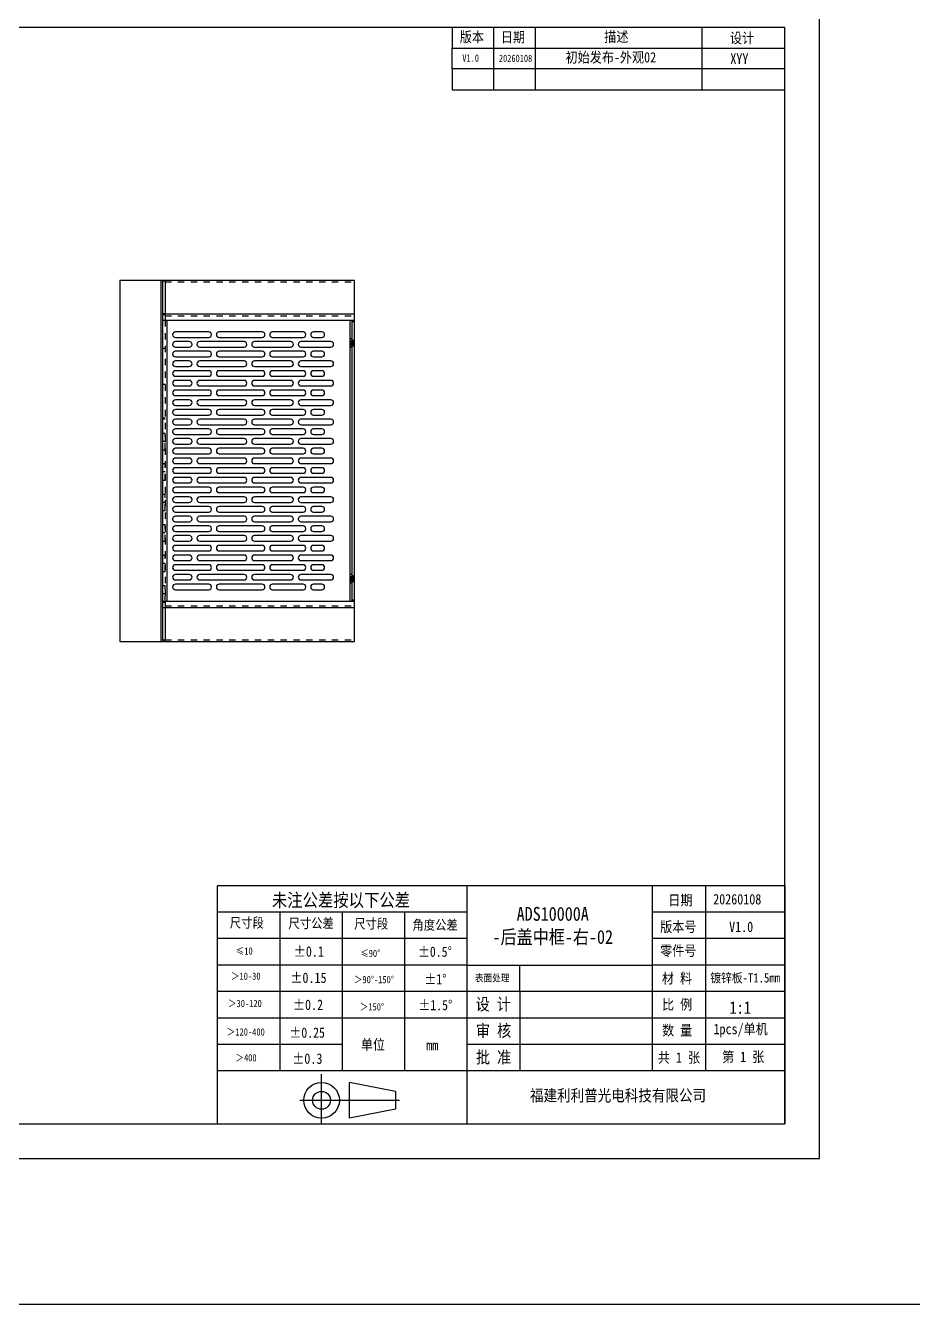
# Model space of a CAD drawing. Header units: millimetres. Extents: x -177 to 18421, y -5017 to 3255.
# Drawn here: x 7345 to 7986, y -305 to 617 of the extents above; entities that cross this region are included whole.
import ezdxf

# ---------------------------------------------------------------- set-up
doc = ezdxf.new("R2010")
doc.units = ezdxf.units.MM
doc.header["$LTSCALE"] = 46.255
doc.linetypes.add('HIDDEN', pattern=[0.2, 0.1, -0.1])
doc.layers.get('0').update_dxf_attribs({"linetype": 'CONTINUOUS'})
doc.layers.add('02___PRT_ALL_AXES', color=7, linetype='CONTINUOUS')
doc.layers.add('DEFAULT_2', color=8, linetype='HIDDEN')
doc.styles.get("Standard").update_dxf_attribs({"font": 'txt', "width": 0.85})
doc.styles.add('TEXTSTYLE_1', font='gdt', dxfattribs={"width": 0.8})

msp = doc.modelspace()

# ---------------------------------------------------------------- linework, layer by layer
at = {"color": 7, "linetype": 'Continuous'}
for p, q in [((7917.878, -199.932), (7917.878, 641.068)), ((7413.497, 433.798), (7413.497, 173.066)), ((7413.497, 433.798), (7445.596, 433.798)), ((7442.997, 433.798), (7442.997, 173.066)), ((7445.997, 432.932), (7445.997, 433.798)), ((7445.997, 433.798), (7582.497, 433.798)), ((7582.497, 404.815), (7582.497, 433.798)), ((7444.497, 173.932), (7444.497, 432.932)), ((7445.997, 432.932), (7444.497, 432.932)), ((7444.497, 409.318), (7582.497, 409.318)), ((7444.497, 404.815), (7582.497, 404.815)), ((7447.497, 202.049), (7447.497, 404.815)), ((7579.497, 388.432), (7579.497, 404.815)), ((7580.997, 202.049), (7580.997, 404.815)), ((7580.997, 403.815), (7582.497, 403.815)), ((7477.497, 396.415), (7453.497, 396.415)), ((7453.497, 392.415), (7477.497, 392.415)), ((7463.497, 389.415), (7453.497, 389.415)), ((7502.997, 389.415), (7470.997, 389.415)), ((7515.997, 396.415), (7484.997, 396.415)), ((7484.997, 392.415), (7515.997, 392.415)), ((7536.497, 389.415), (7510.497, 389.415)), ((7545.497, 396.415), (7523.497, 396.415)), ((7523.497, 392.415), (7545.497, 392.415)), ((7565.497, 389.415), (7543.997, 389.415)), ((7558.997, 396.415), (7552.997, 396.415)), ((7552.997, 392.415), (7558.997, 392.415)), ((7579.497, 391.456), (7579.547, 391.456)), ((7579.497, 391.364), (7579.547, 391.364)), ((7579.497, 391.288), (7579.547, 391.288)), ((7579.497, 390.767), (7579.547, 390.767)), ((7579.497, 390.756), (7579.547, 390.756)), ((7579.497, 390.718), (7579.547, 390.718)), ((7579.497, 390.711), (7579.547, 390.711)), ((7579.497, 390.709), (7579.547, 390.709)), ((7579.497, 390.697), (7579.547, 390.697)), ((7579.497, 390.271), (7579.547, 390.271)), ((7579.497, 390.209), (7579.547, 390.209)), ((7579.497, 390.061), (7579.547, 390.061)), ((7579.497, 389.974), (7579.547, 389.974)), ((7579.497, 389.819), (7579.547, 389.819)), ((7579.497, 389.751), (7579.547, 389.751)), ((7579.497, 388.813), (7579.547, 388.813)), ((7579.497, 388.799), (7579.547, 388.799)), ((7579.497, 388.711), (7579.547, 388.711)), ((7579.547, 391.288), (7579.547, 391.456)), ((7579.547, 390.697), (7579.547, 390.767)), ((7579.547, 390.271), (7579.547, 390.209)), ((7579.547, 390.061), (7579.547, 389.974)), ((7579.547, 389.819), (7579.547, 389.751)), ((7579.547, 388.711), (7579.547, 388.813)), ((7453.497, 385.415), (7463.497, 385.415)), ((7477.497, 382.415), (7453.497, 382.415)), ((7453.497, 378.415), (7477.497, 378.415)), ((7470.997, 385.415), (7502.997, 385.415)), ((7515.997, 382.415), (7484.997, 382.415)), ((7484.997, 378.415), (7515.997, 378.415)), ((7510.497, 385.415), (7536.497, 385.415)), ((7545.497, 382.415), (7523.497, 382.415)), ((7523.497, 378.415), (7545.497, 378.415)), ((7543.997, 385.415), (7565.497, 385.415)), ((7558.997, 382.415), (7552.997, 382.415)), ((7552.997, 378.415), (7558.997, 378.415)), ((7579.497, 218.432), (7579.497, 385.257)), ((7463.497, 375.415), (7453.497, 375.415)), ((7453.497, 371.415), (7463.497, 371.415)), ((7502.997, 375.415), (7470.997, 375.415)), ((7470.997, 371.415), (7502.997, 371.415)), ((7536.497, 375.415), (7510.497, 375.415)), ((7510.497, 371.415), (7536.497, 371.415)), ((7565.497, 375.415), (7543.997, 375.415)), ((7543.997, 371.415), (7565.497, 371.415)), ((7477.497, 368.415), (7453.497, 368.415)), ((7453.497, 364.415), (7477.497, 364.415)), ((7463.497, 361.415), (7453.497, 361.415)), ((7502.997, 361.415), (7470.997, 361.415)), ((7515.997, 368.415), (7484.997, 368.415)), ((7484.997, 364.415), (7515.997, 364.415)), ((7536.497, 361.415), (7510.497, 361.415)), ((7545.497, 368.415), (7523.497, 368.415)), ((7523.497, 364.415), (7545.497, 364.415)), ((7565.497, 361.415), (7543.997, 361.415)), ((7558.997, 368.415), (7552.997, 368.415)), ((7552.997, 364.415), (7558.997, 364.415)), ((7453.497, 357.415), (7463.497, 357.415)), ((7477.497, 354.415), (7453.497, 354.415)), ((7470.997, 357.415), (7502.997, 357.415)), ((7515.997, 354.415), (7484.997, 354.415)), ((7510.497, 357.415), (7536.497, 357.415)), ((7545.497, 354.415), (7523.497, 354.415)), ((7543.997, 357.415), (7565.497, 357.415)), ((7558.997, 354.415), (7552.997, 354.415)), ((7453.497, 350.415), (7477.497, 350.415)), ((7463.497, 347.415), (7453.497, 347.415)), ((7453.497, 343.415), (7463.497, 343.415)), ((7502.997, 347.415), (7470.997, 347.415)), ((7470.997, 343.415), (7502.997, 343.415)), ((7484.997, 350.415), (7515.997, 350.415)), ((7536.497, 347.415), (7510.497, 347.415)), ((7510.497, 343.415), (7536.497, 343.415)), ((7523.497, 350.415), (7545.497, 350.415)), ((7565.497, 347.415), (7543.997, 347.415)), ((7543.997, 343.415), (7565.497, 343.415)), ((7552.997, 350.415), (7558.997, 350.415)), ((7477.497, 340.415), (7453.497, 340.415)), ((7453.497, 336.415), (7477.497, 336.415)), ((7463.497, 333.415), (7453.497, 333.415)), ((7502.997, 333.415), (7470.997, 333.415)), ((7515.997, 340.415), (7484.997, 340.415)), ((7484.997, 336.415), (7515.997, 336.415)), ((7536.497, 333.415), (7510.497, 333.415)), ((7545.497, 340.415), (7523.497, 340.415)), ((7523.497, 336.415), (7545.497, 336.415)), ((7565.497, 333.415), (7543.997, 333.415)), ((7558.997, 340.415), (7552.997, 340.415)), ((7552.997, 336.415), (7558.997, 336.415)), ((7453.497, 329.415), (7463.497, 329.415)), ((7477.497, 326.415), (7453.497, 326.415)), ((7470.997, 329.415), (7502.997, 329.415)), ((7515.997, 326.415), (7484.997, 326.415)), ((7510.497, 329.415), (7536.497, 329.415)), ((7545.497, 326.415), (7523.497, 326.415)), ((7543.997, 329.415), (7565.497, 329.415)), ((7558.997, 326.415), (7552.997, 326.415)), ((7453.497, 322.415), (7477.497, 322.415)), ((7463.497, 319.415), (7453.497, 319.415)), ((7453.497, 315.415), (7463.497, 315.415)), ((7502.997, 319.415), (7470.997, 319.415)), ((7470.997, 315.415), (7502.997, 315.415)), ((7484.997, 322.415), (7515.997, 322.415)), ((7536.497, 319.415), (7510.497, 319.415)), ((7510.497, 315.415), (7536.497, 315.415)), ((7523.497, 322.415), (7545.497, 322.415)), ((7565.497, 319.415), (7543.997, 319.415)), ((7543.997, 315.415), (7565.497, 315.415)), ((7552.997, 322.415), (7558.997, 322.415)), ((7477.497, 312.415), (7453.497, 312.415)), ((7453.497, 308.415), (7477.497, 308.415)), ((7463.497, 305.415), (7453.497, 305.415)), ((7502.997, 305.415), (7470.997, 305.415)), ((7515.997, 312.415), (7484.997, 312.415)), ((7484.997, 308.415), (7515.997, 308.415)), ((7536.497, 305.415), (7510.497, 305.415)), ((7545.497, 312.415), (7523.497, 312.415)), ((7523.497, 308.415), (7545.497, 308.415)), ((7565.497, 305.415), (7543.997, 305.415)), ((7558.997, 312.415), (7552.997, 312.415)), ((7552.997, 308.415), (7558.997, 308.415)), ((7453.497, 301.415), (7463.497, 301.415)), ((7477.497, 298.415), (7453.497, 298.415)), ((7470.997, 301.415), (7502.997, 301.415)), ((7515.997, 298.415), (7484.997, 298.415)), ((7510.497, 301.415), (7536.497, 301.415)), ((7545.497, 298.415), (7523.497, 298.415)), ((7543.997, 301.415), (7565.497, 301.415)), ((7558.997, 298.415), (7552.997, 298.415)), ((7453.497, 294.415), (7477.497, 294.415)), ((7463.497, 291.415), (7453.497, 291.415)), ((7453.497, 287.415), (7463.497, 287.415)), ((7502.997, 291.415), (7470.997, 291.415)), ((7470.997, 287.415), (7502.997, 287.415)), ((7484.997, 294.415), (7515.997, 294.415)), ((7536.497, 291.415), (7510.497, 291.415)), ((7510.497, 287.415), (7536.497, 287.415)), ((7523.497, 294.415), (7545.497, 294.415)), ((7565.497, 291.415), (7543.997, 291.415)), ((7543.997, 287.415), (7565.497, 287.415)), ((7552.997, 294.415), (7558.997, 294.415)), ((7477.497, 284.415), (7453.497, 284.415)), ((7453.497, 280.415), (7477.497, 280.415)), ((7463.497, 277.415), (7453.497, 277.415)), ((7502.997, 277.415), (7470.997, 277.415)), ((7515.997, 284.415), (7484.997, 284.415)), ((7484.997, 280.415), (7515.997, 280.415)), ((7536.497, 277.415), (7510.497, 277.415)), ((7545.497, 284.415), (7523.497, 284.415)), ((7523.497, 280.415), (7545.497, 280.415)), ((7565.497, 277.415), (7543.997, 277.415)), ((7558.997, 284.415), (7552.997, 284.415)), ((7552.997, 280.415), (7558.997, 280.415)), ((7453.497, 273.415), (7463.497, 273.415)), ((7477.497, 270.415), (7453.497, 270.415)), ((7470.997, 273.415), (7502.997, 273.415)), ((7515.997, 270.415), (7484.997, 270.415)), ((7510.497, 273.415), (7536.497, 273.415)), ((7545.497, 270.415), (7523.497, 270.415)), ((7543.997, 273.415), (7565.497, 273.415)), ((7558.997, 270.415), (7552.997, 270.415)), ((7453.497, 266.415), (7477.497, 266.415)), ((7463.497, 263.415), (7453.497, 263.415)), ((7453.497, 259.415), (7463.497, 259.415)), ((7502.997, 263.415), (7470.997, 263.415)), ((7470.997, 259.415), (7502.997, 259.415)), ((7484.997, 266.415), (7515.997, 266.415)), ((7536.497, 263.415), (7510.497, 263.415)), ((7510.497, 259.415), (7536.497, 259.415)), ((7523.497, 266.415), (7545.497, 266.415)), ((7565.497, 263.415), (7543.997, 263.415)), ((7543.997, 259.415), (7565.497, 259.415)), ((7552.997, 266.415), (7558.997, 266.415)), ((7477.497, 256.415), (7453.497, 256.415)), ((7453.497, 252.415), (7477.497, 252.415)), ((7463.497, 249.415), (7453.497, 249.415)), ((7502.997, 249.415), (7470.997, 249.415)), ((7515.997, 256.415), (7484.997, 256.415)), ((7484.997, 252.415), (7515.997, 252.415)), ((7536.497, 249.415), (7510.497, 249.415)), ((7545.497, 256.415), (7523.497, 256.415)), ((7523.497, 252.415), (7545.497, 252.415)), ((7565.497, 249.415), (7543.997, 249.415)), ((7558.997, 256.415), (7552.997, 256.415)), ((7552.997, 252.415), (7558.997, 252.415)), ((7453.497, 245.415), (7463.497, 245.415)), ((7477.497, 242.415), (7453.497, 242.415)), ((7470.997, 245.415), (7502.997, 245.415)), ((7515.997, 242.415), (7484.997, 242.415)), ((7510.497, 245.415), (7536.497, 245.415)), ((7545.497, 242.415), (7523.497, 242.415)), ((7543.997, 245.415), (7565.497, 245.415)), ((7558.997, 242.415), (7552.997, 242.415)), ((7453.497, 238.415), (7477.497, 238.415)), ((7463.497, 235.415), (7453.497, 235.415)), ((7453.497, 231.415), (7463.497, 231.415)), ((7502.997, 235.415), (7470.997, 235.415)), ((7470.997, 231.415), (7502.997, 231.415)), ((7484.997, 238.415), (7515.997, 238.415)), ((7536.497, 235.415), (7510.497, 235.415)), ((7510.497, 231.415), (7536.497, 231.415)), ((7523.497, 238.415), (7545.497, 238.415)), ((7565.497, 235.415), (7543.997, 235.415)), ((7543.997, 231.415), (7565.497, 231.415)), ((7552.997, 238.415), (7558.997, 238.415)), ((7477.497, 228.415), (7453.497, 228.415)), ((7453.497, 224.415), (7477.497, 224.415)), ((7463.497, 221.415), (7453.497, 221.415)), ((7502.997, 221.415), (7470.997, 221.415)), ((7515.997, 228.415), (7484.997, 228.415)), ((7484.997, 224.415), (7515.997, 224.415)), ((7536.497, 221.415), (7510.497, 221.415)), ((7545.497, 228.415), (7523.497, 228.415)), ((7523.497, 224.415), (7545.497, 224.415)), ((7565.497, 221.415), (7543.997, 221.415)), ((7558.997, 228.415), (7552.997, 228.415)), ((7552.997, 224.415), (7558.997, 224.415)), ((7579.497, 221.456), (7579.547, 221.456)), ((7579.547, 221.288), (7579.547, 221.456)), ((7453.497, 217.415), (7463.497, 217.415)), ((7477.497, 214.415), (7453.497, 214.415)), ((7470.997, 217.415), (7502.997, 217.415)), ((7515.997, 214.415), (7484.997, 214.415)), ((7510.497, 217.415), (7536.497, 217.415)), ((7545.497, 214.415), (7523.497, 214.415)), ((7543.997, 217.415), (7565.497, 217.415)), ((7558.997, 214.415), (7552.997, 214.415)), ((7579.497, 221.364), (7579.547, 221.364)), ((7579.497, 221.288), (7579.547, 221.288)), ((7579.497, 220.767), (7579.547, 220.767)), ((7579.497, 220.756), (7579.547, 220.756)), ((7579.497, 220.718), (7579.547, 220.718)), ((7579.497, 220.711), (7579.547, 220.711)), ((7579.497, 220.709), (7579.547, 220.709)), ((7579.497, 220.697), (7579.547, 220.697)), ((7579.497, 220.271), (7579.547, 220.271)), ((7579.497, 220.209), (7579.547, 220.209)), ((7579.497, 220.061), (7579.547, 220.061)), ((7579.497, 219.974), (7579.547, 219.974)), ((7579.497, 219.819), (7579.547, 219.819)), ((7579.497, 219.751), (7579.547, 219.751)), ((7579.497, 218.813), (7579.547, 218.813)), ((7579.497, 218.799), (7579.547, 218.799)), ((7579.497, 218.711), (7579.547, 218.711)), ((7579.497, 202.049), (7579.497, 215.257)), ((7579.547, 220.697), (7579.547, 220.767)), ((7579.547, 220.271), (7579.547, 220.209)), ((7579.547, 220.061), (7579.547, 219.974)), ((7579.547, 219.819), (7579.547, 219.751)), ((7579.547, 218.711), (7579.547, 218.813)), ((7453.497, 210.415), (7477.497, 210.415)), ((7484.997, 210.415), (7515.997, 210.415)), ((7523.497, 210.415), (7545.497, 210.415)), ((7552.997, 210.415), (7558.997, 210.415)), ((7580.997, 203.049), (7582.497, 203.049)), ((7444.497, 202.049), (7582.497, 202.049)), ((7444.497, 197.546), (7582.497, 197.546)), ((7582.497, 173.066), (7582.497, 202.049)), ((7413.497, 173.066), (7445.596, 173.066)), ((7445.997, 173.932), (7444.497, 173.932)), ((7445.997, 173.066), (7445.997, 173.932)), ((7445.997, 173.066), (7582.497, 173.066)), ((6728.878, -199.932), (7917.878, -199.932))]:
    msp.add_line(p, q, dxfattribs=at)
for p, q in [((7682.878, 616.068), (7682.878, 571.068)), ((7712.878, 616.068), (7712.878, 571.068)), ((7832.878, 616.068), (7832.878, 571.068)), ((7892.878, -3.131), (7483.683, -3.131)), ((7483.683, -3.131), (7483.683, -174.932)), ((7663.683, -3.131), (7663.683, -174.932)), ((7797.242, -3.131), (7797.242, -136.754)), ((7835.611, -3.131), (7835.611, -136.118)), ((7892.878, -3.131), (7892.878, -174.932)), ((7663.683, -22.22), (7483.683, -22.22)), ((7528.683, -22.22), (7528.683, -136.728)), ((7573.683, -22.22), (7573.683, -136.728)), ((7618.683, -22.22), (7618.683, -136.728)), ((7892.878, -22.22), (7797.242, -22.22)), ((7663.683, -41.309), (7483.683, -41.309)), ((7892.878, -41.309), (7797.242, -41.309)), ((7663.683, -60.398), (7483.683, -60.398)), ((7663.683, -60.398), (7797.242, -60.398)), ((7701.861, -79.487), (7701.861, -60.398)), ((7892.878, -60.398), (7797.242, -60.398)), ((7663.683, -79.487), (7483.683, -79.487)), ((7892.878, -79.487), (7663.683, -79.487)), ((7701.861, -79.487), (7701.861, -136.754)), ((7892.878, -98.576), (7483.683, -98.576)), ((7573.683, -117.639), (7483.683, -117.639)), ((7892.878, -117.665), (7663.683, -117.665)), ((7663.683, -136.728), (7483.683, -136.728)), ((7892.878, -136.754), (7663.683, -136.754)), ((7612.116, -151.485), (7579.04, -145.05)), ((7612.116, -151.485), (7612.116, -164.356)), ((7612.116, -164.356), (7579.04, -170.791)), ((7483.683, -174.932), (7892.878, -174.932))]:
    msp.add_line(p, q)
at = {"color": 3, "linetype": 'Continuous'}
for p, q in [((7445.997, 432.932), (7445.997, 404.815)), ((7582.497, 202.049), (7582.497, 404.815)), ((7445.997, 202.049), (7445.997, 173.932))]:
    msp.add_line(p, q, dxfattribs=at)
at = {"lineweight": -3}
for p, q in [((7558.83, -174.371), (7558.83, -139.019)), ((7579.04, -170.791), (7579.04, -145.05)), ((7543.121, -157.921), (7614.906, -157.921))]:
    msp.add_line(p, q, dxfattribs=at)
msp.add_lwpolyline([(3572.303, 2835.974), (11895.066, 2835.974), (11895.066, -305.175), (3572.303, -305.175)], close=True)
at = {"color": 7, "linetype": 'Continuous'}
msp.add_lwpolyline([(6753.878, -174.932), (7892.878, -174.932), (7892.878, 616.068), (6753.878, 616.068)], close=True, dxfattribs=at)
for points in [[(7892.878, 586.068), (7652.878, 586.068), (7652.878, 571.068), (7892.878, 571.068), (7892.878, 616.068), (7652.878, 616.068), (7652.878, 601.068)], [(7652.878, 586.068), (7652.878, 601.068), (7892.878, 601.068)]]:
    msp.add_lwpolyline(points)
at = {"lineweight": -3}
for radius in [12.871, 6.435]:
    msp.add_circle((7558.83, -157.921), radius, dxfattribs=at)
at = {"color": 7, "linetype": 'Continuous'}
for centre, start, end in [((7453.497, 394.415), 90, 270), ((7453.497, 387.415), 90, 270), ((7463.497, 387.415), 270, 90), ((7470.997, 387.415), 90, 270), ((7477.497, 394.415), 270, 90), ((7484.997, 394.415), 90, 270), ((7502.997, 387.415), 270, 90), ((7510.497, 387.415), 90, 270), ((7515.997, 394.415), 270, 90), ((7523.497, 394.415), 90, 270), ((7536.497, 387.415), 270, 90), ((7543.997, 387.415), 90, 270), ((7545.497, 394.415), 270, 90), ((7552.997, 394.415), 90, 270), ((7558.997, 394.415), 270, 90), ((7565.497, 387.415), 270, 90), ((7453.497, 380.415), 90, 270), ((7477.497, 380.415), 270, 90), ((7484.997, 380.415), 90, 270), ((7515.997, 380.415), 270, 90), ((7523.497, 380.415), 90, 270), ((7545.497, 380.415), 270, 90), ((7552.997, 380.415), 90, 270), ((7558.997, 380.415), 270, 90), ((7453.497, 373.415), 90, 270), ((7463.497, 373.415), 270, 90), ((7470.997, 373.415), 90, 270), ((7502.997, 373.415), 270, 90), ((7510.497, 373.415), 90, 270), ((7536.497, 373.415), 270, 90), ((7543.997, 373.415), 90, 270), ((7565.497, 373.415), 270, 90), ((7453.497, 366.415), 90, 270), ((7453.497, 359.415), 90, 270), ((7463.497, 359.415), 270, 90), ((7470.997, 359.415), 90, 270), ((7477.497, 366.415), 270, 90), ((7484.997, 366.415), 90, 270), ((7502.997, 359.415), 270, 90), ((7510.497, 359.415), 90, 270), ((7515.997, 366.415), 270, 90), ((7523.497, 366.415), 90, 270), ((7536.497, 359.415), 270, 90), ((7543.997, 359.415), 90, 270), ((7545.497, 366.415), 270, 90), ((7552.997, 366.415), 90, 270), ((7558.997, 366.415), 270, 90), ((7565.497, 359.415), 270, 90), ((7453.497, 352.415), 90, 270), ((7477.497, 352.415), 270, 90), ((7484.997, 352.415), 90, 270), ((7515.997, 352.415), 270, 90), ((7523.497, 352.415), 90, 270), ((7545.497, 352.415), 270, 90), ((7552.997, 352.415), 90, 270), ((7558.997, 352.415), 270, 90), ((7453.497, 345.415), 90, 270), ((7463.497, 345.415), 270, 90), ((7470.997, 345.415), 90, 270), ((7502.997, 345.415), 270, 90), ((7510.497, 345.415), 90, 270), ((7536.497, 345.415), 270, 90), ((7543.997, 345.415), 90, 270), ((7565.497, 345.415), 270, 90), ((7453.497, 338.415), 90, 270), ((7453.497, 331.415), 90, 270), ((7463.497, 331.415), 270, 90), ((7470.997, 331.415), 90, 270), ((7477.497, 338.415), 270, 90), ((7484.997, 338.415), 90, 270), ((7502.997, 331.415), 270, 90), ((7510.497, 331.415), 90, 270), ((7515.997, 338.415), 270, 90), ((7523.497, 338.415), 90, 270), ((7536.497, 331.415), 270, 90), ((7543.997, 331.415), 90, 270), ((7545.497, 338.415), 270, 90), ((7552.997, 338.415), 90, 270), ((7558.997, 338.415), 270, 90), ((7565.497, 331.415), 270, 90), ((7453.497, 324.415), 90, 270), ((7477.497, 324.415), 270, 90), ((7484.997, 324.415), 90, 270), ((7515.997, 324.415), 270, 90), ((7523.497, 324.415), 90, 270), ((7545.497, 324.415), 270, 90), ((7552.997, 324.415), 90, 270), ((7558.997, 324.415), 270, 90), ((7453.497, 317.415), 90, 270), ((7463.497, 317.415), 270, 90), ((7470.997, 317.415), 90, 270), ((7502.997, 317.415), 270, 90), ((7510.497, 317.415), 90, 270), ((7536.497, 317.415), 270, 90), ((7543.997, 317.415), 90, 270), ((7565.497, 317.415), 270, 90), ((7453.497, 310.415), 90, 270), ((7453.497, 303.415), 90, 270), ((7463.497, 303.415), 270, 90), ((7470.997, 303.415), 90, 270), ((7477.497, 310.415), 270, 90), ((7484.997, 310.415), 90, 270), ((7502.997, 303.415), 270, 90), ((7510.497, 303.415), 90, 270), ((7515.997, 310.415), 270, 90), ((7523.497, 310.415), 90, 270), ((7536.497, 303.415), 270, 90), ((7543.997, 303.415), 90, 270), ((7545.497, 310.415), 270, 90), ((7552.997, 310.415), 90, 270), ((7558.997, 310.415), 270, 90), ((7565.497, 303.415), 270, 90), ((7453.497, 296.415), 90, 270), ((7477.497, 296.415), 270, 90), ((7484.997, 296.415), 90, 270), ((7515.997, 296.415), 270, 90), ((7523.497, 296.415), 90, 270), ((7545.497, 296.415), 270, 90), ((7552.997, 296.415), 90, 270), ((7558.997, 296.415), 270, 90), ((7453.497, 289.415), 90, 270), ((7463.497, 289.415), 270, 90), ((7470.997, 289.415), 90, 270), ((7502.997, 289.415), 270, 90), ((7510.497, 289.415), 90, 270), ((7536.497, 289.415), 270, 90), ((7543.997, 289.415), 90, 270), ((7565.497, 289.415), 270, 90), ((7453.497, 282.415), 90, 270), ((7453.497, 275.415), 90, 270), ((7463.497, 275.415), 270, 90), ((7470.997, 275.415), 90, 270), ((7477.497, 282.415), 270, 90), ((7484.997, 282.415), 90, 270), ((7502.997, 275.415), 270, 90), ((7510.497, 275.415), 90, 270), ((7515.997, 282.415), 270, 90), ((7523.497, 282.415), 90, 270), ((7536.497, 275.415), 270, 90), ((7543.997, 275.415), 90, 270), ((7545.497, 282.415), 270, 90), ((7552.997, 282.415), 90, 270), ((7558.997, 282.415), 270, 90), ((7565.497, 275.415), 270, 90), ((7453.497, 268.415), 90, 270), ((7477.497, 268.415), 270, 90), ((7484.997, 268.415), 90, 270), ((7515.997, 268.415), 270, 90), ((7523.497, 268.415), 90, 270), ((7545.497, 268.415), 270, 90), ((7552.997, 268.415), 90, 270), ((7558.997, 268.415), 270, 90), ((7453.497, 261.415), 90, 270), ((7463.497, 261.415), 270, 90), ((7470.997, 261.415), 90, 270), ((7502.997, 261.415), 270, 90), ((7510.497, 261.415), 90, 270), ((7536.497, 261.415), 270, 90), ((7543.997, 261.415), 90, 270), ((7565.497, 261.415), 270, 90), ((7453.497, 254.415), 90, 270), ((7453.497, 247.415), 90, 270), ((7463.497, 247.415), 270, 90), ((7470.997, 247.415), 90, 270), ((7477.497, 254.415), 270, 90), ((7484.997, 254.415), 90, 270), ((7502.997, 247.415), 270, 90), ((7510.497, 247.415), 90, 270), ((7515.997, 254.415), 270, 90), ((7523.497, 254.415), 90, 270), ((7536.497, 247.415), 270, 90), ((7543.997, 247.415), 90, 270), ((7545.497, 254.415), 270, 90), ((7552.997, 254.415), 90, 270), ((7558.997, 254.415), 270, 90), ((7565.497, 247.415), 270, 90), ((7453.497, 240.415), 90, 270), ((7477.497, 240.415), 270, 90), ((7484.997, 240.415), 90, 270), ((7515.997, 240.415), 270, 90), ((7523.497, 240.415), 90, 270), ((7545.497, 240.415), 270, 90), ((7552.997, 240.415), 90, 270), ((7558.997, 240.415), 270, 90), ((7453.497, 233.415), 90, 270), ((7463.497, 233.415), 270, 90), ((7470.997, 233.415), 90, 270), ((7502.997, 233.415), 270, 90), ((7510.497, 233.415), 90, 270), ((7536.497, 233.415), 270, 90), ((7543.997, 233.415), 90, 270), ((7565.497, 233.415), 270, 90), ((7453.497, 226.415), 90, 270), ((7453.497, 219.415), 90, 270), ((7463.497, 219.415), 270, 90), ((7470.997, 219.415), 90, 270), ((7477.497, 226.415), 270, 90), ((7484.997, 226.415), 90, 270), ((7502.997, 219.415), 270, 90), ((7510.497, 219.415), 90, 270), ((7515.997, 226.415), 270, 90), ((7523.497, 226.415), 90, 270), ((7536.497, 219.415), 270, 90), ((7543.997, 219.415), 90, 270), ((7545.497, 226.415), 270, 90), ((7552.997, 226.415), 90, 270), ((7558.997, 226.415), 270, 90), ((7565.497, 219.415), 270, 90), ((7453.497, 212.415), 90, 270), ((7477.497, 212.415), 270, 90), ((7484.997, 212.415), 90, 270), ((7515.997, 212.415), 270, 90), ((7523.497, 212.415), 90, 270), ((7545.497, 212.415), 270, 90), ((7552.997, 212.415), 90, 270), ((7558.997, 212.415), 270, 90)]:
    msp.add_arc(centre, 2, start, end, dxfattribs=at)
for points in [[(7444.297, 433.798), (7444.328, 433.735), (7444.446, 433.461), (7444.497, 433.159), (7444.497, 432.932)], [(7444.297, 173.066), (7444.328, 173.129), (7444.446, 173.403), (7444.497, 173.705), (7444.497, 173.932)]]:
    msp.add_open_spline(points, degree=3, knots=[0, 0, 0, 0, 0.2366723, 1, 1, 1, 1], dxfattribs=at)
at = {"color": 3, "linetype": 'Continuous'}
for points in [[(7445.596, 433.798), (7445.713, 433.68), (7445.817, 433.544), (7445.889, 433.393)], [(7445.889, 433.393), (7445.957, 433.251), (7445.997, 433.09), (7445.997, 432.932)], [(7445.596, 173.066), (7445.713, 173.184), (7445.817, 173.32), (7445.889, 173.471)], [(7445.889, 173.471), (7445.957, 173.613), (7445.997, 173.774), (7445.997, 173.932)]]:
    msp.add_open_spline(points, degree=3, dxfattribs=at)
at = {"layer": '02___PRT_ALL_AXES', "color": 7, "linetype": 'Continuous'}
for p, q in [((7579.497, 391.607), (7580.997, 391.607)), ((7579.497, 388.432), (7579.497, 385.257)), ((7579.497, 385.257), (7580.997, 385.257)), ((7579.497, 221.607), (7580.997, 221.607)), ((7579.497, 218.432), (7579.497, 215.257)), ((7579.497, 215.257), (7580.997, 215.257))]:
    msp.add_line(p, q, dxfattribs=at)
at = {"layer": '02___PRT_ALL_AXES', "color": 8, "linetype": 'HIDDEN'}
for p, q in [((7579.797, 389.932), (7582.367, 389.932)), ((7580.997, 385.257), (7580.997, 391.607)), ((7580.997, 390.542), (7581.847, 390.542)), ((7580.997, 390.532), (7582.497, 390.532)), ((7582.497, 388.432), (7580.997, 388.432)), ((7581.847, 390.342), (7582.237, 390.542)), ((7581.847, 386.322), (7581.847, 390.542)), ((7582.237, 390.542), (7582.237, 386.322)), ((7582.237, 390.542), (7582.367, 390.542)), ((7582.367, 386.322), (7582.367, 390.542)), ((7582.497, 386.332), (7582.497, 390.532)), ((7579.797, 386.932), (7582.367, 386.932)), ((7580.997, 386.332), (7582.497, 386.332)), ((7580.997, 386.322), (7581.847, 386.322)), ((7581.847, 386.522), (7582.237, 386.322)), ((7582.237, 386.322), (7582.367, 386.322)), ((7444.497, 311.432), (7444.497, 323.432)), ((7444.497, 323.432), (7445.997, 323.432)), ((7445.997, 311.432), (7445.997, 323.432)), ((7445.997, 317.432), (7444.497, 317.432)), ((7444.497, 311.432), (7445.997, 311.432)), ((7444.497, 289.432), (7444.497, 301.432)), ((7444.497, 301.432), (7445.997, 301.432)), ((7445.997, 295.432), (7444.497, 295.432)), ((7445.997, 289.432), (7445.997, 301.432)), ((7444.497, 289.432), (7445.997, 289.432)), ((7444.497, 267.432), (7444.497, 279.432)), ((7444.497, 279.432), (7445.997, 279.432)), ((7445.997, 267.432), (7445.997, 279.432)), ((7445.997, 273.432), (7444.497, 273.432)), ((7444.497, 267.432), (7445.997, 267.432)), ((7444.497, 245.432), (7444.497, 257.432)), ((7444.497, 257.432), (7445.997, 257.432)), ((7445.997, 251.432), (7444.497, 251.432)), ((7445.997, 245.432), (7445.997, 257.432)), ((7444.497, 245.432), (7445.997, 245.432)), ((7444.497, 235.432), (7445.997, 235.432)), ((7444.497, 223.432), (7444.497, 235.432)), ((7445.997, 223.432), (7445.997, 235.432)), ((7445.997, 229.432), (7444.497, 229.432)), ((7444.497, 223.432), (7445.997, 223.432)), ((7580.997, 215.257), (7580.997, 221.607)), ((7444.497, 213.432), (7445.997, 213.432)), ((7444.497, 201.432), (7444.497, 213.432)), ((7445.997, 201.432), (7445.997, 213.432)), ((7579.797, 219.932), (7582.367, 219.932)), ((7579.797, 216.932), (7582.367, 216.932)), ((7580.997, 220.542), (7581.847, 220.542)), ((7580.997, 220.532), (7582.497, 220.532)), ((7582.497, 218.432), (7580.997, 218.432)), ((7580.997, 216.332), (7582.497, 216.332)), ((7580.997, 216.322), (7581.847, 216.322)), ((7581.847, 216.322), (7581.847, 220.542)), ((7581.847, 220.342), (7582.237, 220.542)), ((7581.847, 216.522), (7582.237, 216.322)), ((7582.237, 220.542), (7582.367, 220.542)), ((7582.237, 220.542), (7582.237, 216.322)), ((7582.237, 216.322), (7582.367, 216.322)), ((7582.367, 216.322), (7582.367, 220.542)), ((7582.497, 216.332), (7582.497, 220.532)), ((7445.997, 207.432), (7444.497, 207.432)), ((7444.497, 201.432), (7445.997, 201.432))]:
    msp.add_line(p, q, dxfattribs=at)
at = {"layer": 'DEFAULT_2', "color": 8, "linetype": 'HIDDEN'}
for p, q in [((7445.997, 432.499), (7582.497, 432.499)), ((7445.997, 409.532), (7444.497, 409.532)), ((7445.997, 408.612), (7444.497, 408.612)), ((7445.997, 408.019), (7582.497, 408.019)), ((7445.997, 404.815), (7445.997, 202.049)), ((7579.497, 391.234), (7579.547, 391.234)), ((7579.497, 391.197), (7579.547, 391.197)), ((7579.497, 390.916), (7579.547, 390.916)), ((7579.497, 390.866), (7579.547, 390.866)), ((7579.497, 390.85), (7579.547, 390.85)), ((7579.497, 390.833), (7579.547, 390.833)), ((7579.497, 390.791), (7579.547, 390.791)), ((7579.497, 390.79), (7579.547, 390.79)), ((7579.497, 390.786), (7579.547, 390.786)), ((7579.497, 390.785), (7579.547, 390.785)), ((7579.497, 390.764), (7579.547, 390.764)), ((7579.497, 390.76), (7579.547, 390.76)), ((7579.497, 390.758), (7579.547, 390.758)), ((7579.497, 390.752), (7579.547, 390.752)), ((7579.497, 390.724), (7579.547, 390.724)), ((7579.497, 390.681), (7579.547, 390.681)), ((7579.497, 390.675), (7579.547, 390.675)), ((7579.497, 390.668), (7579.547, 390.668)), ((7579.497, 390.668), (7579.547, 390.668)), ((7579.497, 390.656), (7579.547, 390.656)), ((7579.497, 390.655), (7579.547, 390.655)), ((7579.497, 390.648), (7579.547, 390.648)), ((7579.497, 390.63), (7579.547, 390.63)), ((7579.497, 390.613), (7579.547, 390.613)), ((7579.497, 390.612), (7579.547, 390.612)), ((7579.497, 390.602), (7579.547, 390.602)), ((7579.497, 390.589), (7579.547, 390.589)), ((7579.497, 390.586), (7579.547, 390.586)), ((7579.497, 390.583), (7579.547, 390.583)), ((7579.497, 390.571), (7579.547, 390.571)), ((7579.497, 390.571), (7579.547, 390.571)), ((7579.497, 390.562), (7579.547, 390.562)), ((7579.497, 390.559), (7579.547, 390.559)), ((7579.497, 390.54), (7579.547, 390.54)), ((7579.497, 390.538), (7579.547, 390.538)), ((7579.497, 390.537), (7579.547, 390.537)), ((7579.497, 390.534), (7579.547, 390.534)), ((7579.497, 390.526), (7579.547, 390.526)), ((7579.497, 390.523), (7579.547, 390.523)), ((7579.497, 390.515), (7579.547, 390.515)), ((7579.497, 390.513), (7579.547, 390.513)), ((7579.497, 390.49), (7579.547, 390.49)), ((7579.497, 390.478), (7579.547, 390.478)), ((7579.497, 390.465), (7579.547, 390.465)), ((7579.497, 390.463), (7579.547, 390.463)), ((7579.497, 390.454), (7579.547, 390.454)), ((7579.497, 390.451), (7579.547, 390.451)), ((7579.497, 390.449), (7579.547, 390.449)), ((7579.497, 390.446), (7579.547, 390.446)), ((7579.497, 390.437), (7579.547, 390.437)), ((7579.497, 390.434), (7579.547, 390.434)), ((7579.497, 390.411), (7579.547, 390.411)), ((7579.497, 390.408), (7579.547, 390.408)), ((7579.497, 390.376), (7579.547, 390.376)), ((7579.497, 390.37), (7579.547, 390.37)), ((7579.497, 390.356), (7579.547, 390.356)), ((7579.497, 390.355), (7579.547, 390.355)), ((7579.497, 390.349), (7579.547, 390.349)), ((7579.497, 390.324), (7579.547, 390.324)), ((7579.497, 390.314), (7579.547, 390.314)), ((7579.497, 390.312), (7579.547, 390.312)), ((7579.497, 390.281), (7579.547, 390.281)), ((7579.497, 390.254), (7579.547, 390.254)), ((7579.797, 389.932), (7579.497, 390.232)), ((7579.497, 390.217), (7579.547, 390.217)), ((7579.497, 390.161), (7579.547, 390.161)), ((7579.497, 390.158), (7579.547, 390.158)), ((7579.497, 390.102), (7579.547, 390.102)), ((7579.497, 390.092), (7579.547, 390.092)), ((7579.497, 390.074), (7579.547, 390.074)), ((7579.497, 390.068), (7579.547, 390.068)), ((7579.497, 390.045), (7579.547, 390.045)), ((7579.497, 390.04), (7579.547, 390.04)), ((7579.497, 390.031), (7579.547, 390.031)), ((7579.497, 390.017), (7579.547, 390.017)), ((7579.497, 389.999), (7579.547, 389.999)), ((7579.497, 389.978), (7579.547, 389.978)), ((7579.497, 389.965), (7579.547, 389.965)), ((7579.497, 389.954), (7579.547, 389.954)), ((7579.497, 389.951), (7579.547, 389.951)), ((7579.497, 389.82), (7579.547, 389.82)), ((7579.497, 389.778), (7579.547, 389.778)), ((7579.497, 389.681), (7579.547, 389.681)), ((7579.497, 389.43), (7579.547, 389.43)), ((7579.497, 389.37), (7579.547, 389.37)), ((7579.497, 389.356), (7579.547, 389.356)), ((7579.497, 389.334), (7579.547, 389.334)), ((7579.497, 389.259), (7579.547, 389.259)), ((7579.497, 389.205), (7579.547, 389.205)), ((7579.497, 389.169), (7579.547, 389.169)), ((7579.497, 388.974), (7579.547, 388.974)), ((7579.497, 388.963), (7579.547, 388.963)), ((7579.497, 388.958), (7579.547, 388.958)), ((7579.497, 388.929), (7579.547, 388.929)), ((7579.497, 388.918), (7579.547, 388.918)), ((7579.497, 388.897), (7579.547, 388.897)), ((7579.497, 388.891), (7579.547, 388.891)), ((7579.497, 388.88), (7579.547, 388.88)), ((7579.497, 388.879), (7579.547, 388.879)), ((7579.497, 388.872), (7579.547, 388.872)), ((7579.497, 388.87), (7579.547, 388.87)), ((7579.497, 388.861), (7579.547, 388.861)), ((7579.497, 388.859), (7579.547, 388.859)), ((7579.497, 388.846), (7579.547, 388.846)), ((7579.497, 388.817), (7579.547, 388.817)), ((7579.497, 388.816), (7579.547, 388.816)), ((7579.497, 388.815), (7579.547, 388.815)), ((7579.497, 388.806), (7579.547, 388.806)), ((7579.497, 388.789), (7579.547, 388.789)), ((7579.497, 388.765), (7579.547, 388.765)), ((7579.497, 388.759), (7579.547, 388.759)), ((7579.497, 388.758), (7579.547, 388.758)), ((7579.497, 388.752), (7579.547, 388.752)), ((7579.497, 388.72), (7579.547, 388.72)), ((7579.497, 388.7), (7579.547, 388.7)), ((7579.497, 388.694), (7579.547, 388.694)), ((7579.497, 388.691), (7579.547, 388.691)), ((7579.497, 388.677), (7579.547, 388.677)), ((7579.497, 388.649), (7579.547, 388.649)), ((7579.497, 388.648), (7579.547, 388.648)), ((7579.497, 388.645), (7579.547, 388.645)), ((7579.497, 388.639), (7579.547, 388.639)), ((7579.497, 388.637), (7579.547, 388.637)), ((7579.497, 388.632), (7579.547, 388.632)), ((7579.497, 388.61), (7579.547, 388.61)), ((7579.497, 388.603), (7579.547, 388.603)), ((7579.497, 388.596), (7579.547, 388.596)), ((7579.497, 388.584), (7579.547, 388.584)), ((7579.497, 388.58), (7579.547, 388.58)), ((7579.497, 388.578), (7579.547, 388.578)), ((7579.497, 388.576), (7579.547, 388.576)), ((7579.497, 388.572), (7579.547, 388.572)), ((7579.497, 388.539), (7579.547, 388.539)), ((7579.497, 388.531), (7579.547, 388.531)), ((7579.497, 388.526), (7579.547, 388.526)), ((7579.497, 388.51), (7579.547, 388.51)), ((7579.497, 388.504), (7579.547, 388.504)), ((7579.497, 388.498), (7579.547, 388.498)), ((7579.497, 388.495), (7579.547, 388.495)), ((7579.497, 385.257), (7579.497, 388.432)), ((7579.547, 390.767), (7579.547, 391.288)), ((7579.547, 390.271), (7579.547, 390.697)), ((7579.547, 390.061), (7579.547, 390.209)), ((7579.547, 389.819), (7579.547, 389.974)), ((7579.547, 389.169), (7579.547, 389.751)), ((7579.547, 388.813), (7579.547, 388.974)), ((7579.547, 388.495), (7579.547, 388.711)), ((7579.797, 389.932), (7579.797, 386.932)), ((7445.997, 384.532), (7444.497, 384.532)), ((7579.797, 386.932), (7579.497, 386.632)), ((7445.997, 358.332), (7444.497, 358.332)), ((7445.997, 334.252), (7444.497, 334.252)), ((7445.997, 333.332), (7444.497, 333.332)), ((7579.497, 221.234), (7579.547, 221.234)), ((7579.497, 221.197), (7579.547, 221.197)), ((7579.497, 220.916), (7579.547, 220.916)), ((7579.497, 220.866), (7579.547, 220.866)), ((7579.497, 220.85), (7579.547, 220.85)), ((7579.497, 220.833), (7579.547, 220.833)), ((7579.497, 220.791), (7579.547, 220.791)), ((7579.497, 220.79), (7579.547, 220.79)), ((7579.497, 220.786), (7579.547, 220.786)), ((7579.497, 220.785), (7579.547, 220.785)), ((7579.497, 220.764), (7579.547, 220.764)), ((7579.497, 220.76), (7579.547, 220.76)), ((7579.497, 220.758), (7579.547, 220.758)), ((7579.497, 220.752), (7579.547, 220.752)), ((7579.497, 220.724), (7579.547, 220.724)), ((7579.497, 220.681), (7579.547, 220.681)), ((7579.497, 220.675), (7579.547, 220.675)), ((7579.497, 220.668), (7579.547, 220.668)), ((7579.497, 220.668), (7579.547, 220.668)), ((7579.497, 220.656), (7579.547, 220.656)), ((7579.497, 220.655), (7579.547, 220.655)), ((7579.497, 220.648), (7579.547, 220.648)), ((7579.497, 220.63), (7579.547, 220.63)), ((7579.497, 220.613), (7579.547, 220.613)), ((7579.497, 220.612), (7579.547, 220.612)), ((7579.497, 220.602), (7579.547, 220.602)), ((7579.497, 220.589), (7579.547, 220.589)), ((7579.497, 220.586), (7579.547, 220.586)), ((7579.497, 220.583), (7579.547, 220.583)), ((7579.497, 220.571), (7579.547, 220.571)), ((7579.497, 220.571), (7579.547, 220.571)), ((7579.497, 220.562), (7579.547, 220.562)), ((7579.497, 220.559), (7579.547, 220.559)), ((7579.497, 220.54), (7579.547, 220.54)), ((7579.497, 220.538), (7579.547, 220.538)), ((7579.497, 220.537), (7579.547, 220.537)), ((7579.497, 220.534), (7579.547, 220.534)), ((7579.497, 220.526), (7579.547, 220.526)), ((7579.497, 220.523), (7579.547, 220.523)), ((7579.497, 220.515), (7579.547, 220.515)), ((7579.497, 220.513), (7579.547, 220.513)), ((7579.497, 220.49), (7579.547, 220.49)), ((7579.497, 220.478), (7579.547, 220.478)), ((7579.497, 220.465), (7579.547, 220.465)), ((7579.497, 220.463), (7579.547, 220.463)), ((7579.497, 220.454), (7579.547, 220.454)), ((7579.497, 220.451), (7579.547, 220.451)), ((7579.497, 220.449), (7579.547, 220.449)), ((7579.497, 220.446), (7579.547, 220.446)), ((7579.497, 220.437), (7579.547, 220.437)), ((7579.497, 220.434), (7579.547, 220.434)), ((7579.497, 220.411), (7579.547, 220.411)), ((7579.497, 220.408), (7579.547, 220.408)), ((7579.497, 220.376), (7579.547, 220.376)), ((7579.497, 220.37), (7579.547, 220.37)), ((7579.497, 220.356), (7579.547, 220.356)), ((7579.497, 220.355), (7579.547, 220.355)), ((7579.497, 220.349), (7579.547, 220.349)), ((7579.497, 220.324), (7579.547, 220.324)), ((7579.497, 220.314), (7579.547, 220.314)), ((7579.497, 220.312), (7579.547, 220.312)), ((7579.497, 220.281), (7579.547, 220.281)), ((7579.497, 220.254), (7579.547, 220.254)), ((7579.797, 219.932), (7579.497, 220.232)), ((7579.497, 220.217), (7579.547, 220.217)), ((7579.497, 220.161), (7579.547, 220.161)), ((7579.497, 220.158), (7579.547, 220.158)), ((7579.497, 220.102), (7579.547, 220.102)), ((7579.497, 220.092), (7579.547, 220.092)), ((7579.497, 220.074), (7579.547, 220.074)), ((7579.497, 220.068), (7579.547, 220.068)), ((7579.497, 220.045), (7579.547, 220.045)), ((7579.497, 220.04), (7579.547, 220.04)), ((7579.497, 220.031), (7579.547, 220.031)), ((7579.497, 220.017), (7579.547, 220.017)), ((7579.497, 219.999), (7579.547, 219.999)), ((7579.497, 219.978), (7579.547, 219.978)), ((7579.497, 219.965), (7579.547, 219.965)), ((7579.497, 219.954), (7579.547, 219.954)), ((7579.497, 219.951), (7579.547, 219.951)), ((7579.497, 219.82), (7579.547, 219.82)), ((7579.497, 219.778), (7579.547, 219.778)), ((7579.497, 219.681), (7579.547, 219.681)), ((7579.497, 219.43), (7579.547, 219.43)), ((7579.497, 219.37), (7579.547, 219.37)), ((7579.497, 219.356), (7579.547, 219.356)), ((7579.497, 219.334), (7579.547, 219.334)), ((7579.497, 219.259), (7579.547, 219.259)), ((7579.497, 219.205), (7579.547, 219.205)), ((7579.497, 219.169), (7579.547, 219.169)), ((7579.497, 218.974), (7579.547, 218.974)), ((7579.497, 218.963), (7579.547, 218.963)), ((7579.497, 218.958), (7579.547, 218.958)), ((7579.497, 218.929), (7579.547, 218.929)), ((7579.497, 218.918), (7579.547, 218.918)), ((7579.497, 218.897), (7579.547, 218.897)), ((7579.497, 218.891), (7579.547, 218.891)), ((7579.497, 218.88), (7579.547, 218.88)), ((7579.497, 218.879), (7579.547, 218.879)), ((7579.497, 218.872), (7579.547, 218.872)), ((7579.497, 218.87), (7579.547, 218.87)), ((7579.497, 218.861), (7579.547, 218.861)), ((7579.497, 218.859), (7579.547, 218.859)), ((7579.497, 218.846), (7579.547, 218.846)), ((7579.497, 218.817), (7579.547, 218.817)), ((7579.497, 218.816), (7579.547, 218.816)), ((7579.497, 218.815), (7579.547, 218.815)), ((7579.497, 218.806), (7579.547, 218.806)), ((7579.497, 218.789), (7579.547, 218.789)), ((7579.497, 218.765), (7579.547, 218.765)), ((7579.497, 218.759), (7579.547, 218.759)), ((7579.497, 218.758), (7579.547, 218.758)), ((7579.497, 218.752), (7579.547, 218.752)), ((7579.497, 218.72), (7579.547, 218.72)), ((7579.497, 218.7), (7579.547, 218.7)), ((7579.497, 218.694), (7579.547, 218.694)), ((7579.497, 218.691), (7579.547, 218.691)), ((7579.497, 218.677), (7579.547, 218.677)), ((7579.497, 218.649), (7579.547, 218.649)), ((7579.497, 218.648), (7579.547, 218.648)), ((7579.497, 218.645), (7579.547, 218.645)), ((7579.497, 218.639), (7579.547, 218.639)), ((7579.497, 218.637), (7579.547, 218.637)), ((7579.497, 218.632), (7579.547, 218.632)), ((7579.497, 218.61), (7579.547, 218.61)), ((7579.497, 218.603), (7579.547, 218.603)), ((7579.497, 218.596), (7579.547, 218.596)), ((7579.497, 218.584), (7579.547, 218.584)), ((7579.497, 218.58), (7579.547, 218.58)), ((7579.497, 218.578), (7579.547, 218.578)), ((7579.497, 218.576), (7579.547, 218.576)), ((7579.497, 218.572), (7579.547, 218.572)), ((7579.497, 218.539), (7579.547, 218.539)), ((7579.497, 218.531), (7579.547, 218.531)), ((7579.497, 218.526), (7579.547, 218.526)), ((7579.497, 218.51), (7579.547, 218.51)), ((7579.497, 218.504), (7579.547, 218.504)), ((7579.497, 218.498), (7579.547, 218.498)), ((7579.497, 218.495), (7579.547, 218.495)), ((7579.497, 215.257), (7579.497, 218.432)), ((7579.797, 216.932), (7579.497, 216.632)), ((7579.547, 220.767), (7579.547, 221.288)), ((7579.547, 220.271), (7579.547, 220.697)), ((7579.547, 220.061), (7579.547, 220.209)), ((7579.547, 219.819), (7579.547, 219.974)), ((7579.547, 219.169), (7579.547, 219.751)), ((7579.547, 218.813), (7579.547, 218.974)), ((7579.547, 218.495), (7579.547, 218.711)), ((7579.797, 219.932), (7579.797, 216.932)), ((7445.997, 198.845), (7582.497, 198.845)), ((7445.997, 174.365), (7582.497, 174.365))]:
    msp.add_line(p, q, dxfattribs=at)

# ---------------------------------------------------------------- texts
at = {"lineweight": -3, "attachment_point": 5}
for s, insert, char_height, width in [('{\\fSimSun|b0|i0|c134|p54;版本}', (7667.219, 608.756), 7.5163, 32.26492), ('{\\fSimSun|b0|i0|c134|p54;日期}', (7696.771, 608.651), 7.5163, 32.26492), ('{\\fSimSun|b0|i0|c134|p54;描述}', (7771.378, 608.96), 7.5163, 32.26492), ('{\\fSimSun|b0|i0|c134|p54;设计}', (7861.96, 607.945), 7.5163, 32.26492), ('{\\fSimSun|b0|i0|c134|p54;初始发布-\\C1;外观02}', (7767.388, 594.065), 7.5163, 87.05583), ('{\\fSimSun|b0|i0|c134|p54;XYY}', (7860.043, 593.513), 7.5163, 32.26492), ('{\\fSimSun|b0|i0|c134|p54;尺寸段}', (7504.906, -30.238), 7.05878, 63.16955), ('{\\fSimSun|b0|i0|c134|p54;尺寸公差}', (7551.32, -30.581), 7.05878, 63.16955), ('{\\fSimSun|b0|i0|c134|p54;尺寸段}', (7594.64, -30.925), 7.05878, 63.16955), ('{\\fSimSun|b0|i0|c134|p54;角度公差}', (7640.71, -31.784), 7.05878, 63.16955), ('{\\fSimSun|b0|i0|c134|p54;≤10}', (7503.134, -50.308), 5.25, 20.4485), ('{\\fSimSun|b0|i0|c0|p54;%%P\\fSimSun|b0|i0|c134|p54;0.1}', (7549.7, -50.671), 7.5, 40.66211), ('{\\fSimSun|b0|i0|c134|p54;≤90°}', (7593.966, -52.004), 5.25, 61.41484), ('{\\fSimSun|b0|i0|c0|p54;%%P\\fSimSun|b0|i0|c134|p54;0.5\\fSimSun|b0|i0|c0|p54;%%D}', (7640.601, -50.775), 7.35, 40.66211), ('{\\fSimSun|b0|i0|c134|p54;＞10-30}', (7504.134, -68.396), 5.25, 32.56221), ('{\\fSimSun|b0|i0|c0|p54;%%P\\fSimSun|b0|i0|c134|p54;0.15}', (7549.411, -69.586), 7.5, 40.66211), ('{\\fSimSun|b0|i0|c134|p54;＞90°-150°}', (7596.513, -70.874), 5.25, 42.83625), ('{\\fSimSun|b0|i0|c0|p54;%%P\\fSimSun|b0|i0|c134|p54;1\\fSimSun|b0|i0|c0|p54;%%D}', (7640.973, -70.551), 7.35, 40.66211), ('{\\fSimSun|b0|i0|c134|p54;＞30-120}', (7503.532, -88.117), 5.25, 38.82128), ('{\\fSimSun|b0|i0|c0|p54;%%P\\fSimSun|b0|i0|c134|p54;0.2}', (7549.104, -89.079), 7.5, 40.66211), ('{\\fSimSun|b0|i0|c134|p54;＞150°}', (7595.108, -90.526), 5.25, 61.41484), ('{\\fSimSun|b0|i0|c0|p54;%%P\\fSimSun|b0|i0|c134|p54;1.5\\fSimSun|b0|i0|c0|p54;%%D}', (7640.906, -89.299), 7.35, 40.66211), ('{\\fSimSun|b0|i0|c134|p54;＞120-400}', (7504.168, -108.647), 5.25, 38.60023), ('{\\fSimSun|b0|i0|c0|p54;%%P\\fSimSun|b0|i0|c134|p54;0.25}', (7548.5, -109.161), 7.35, 40.66211), ('{\\fSimSun|b0|i0|c134|p54;＞400}', (7504.351, -127.282), 5.25, 61.41484), ('{\\fSimSun|b0|i0|c0|p54;%%P\\fSimSun|b0|i0|c134|p54;0.3}', (7548.585, -127.906), 7.5, 40.66211)]:
    msp.add_mtext(s, dxfattribs=dict(at, insert=insert, char_height=char_height, width=width))
at = {"insert": (7660.312, 596.55), "char_height": 5.25, "width": 18.95171, "attachment_point": 1, "style": 'TEXTSTYLE_1'}
msp.add_mtext('{\\fSimSun|b0|i0|c0|p2;V1.0}', dxfattribs=at)
at = {"color": 0, "insert": (7686.702, 596.391), "char_height": 5.25, "width": 28.21107, "attachment_point": 1, "style": 'TEXTSTYLE_1'}
msp.add_mtext('{\\fSimSun|b0|i0|c134|p54;20260108}', dxfattribs=at)
for s, insert, char_height, width, attachment_point in [('{\\f宋体|b0|i0|c134|p54;未注公差按以下公差}', (7572.84, -14.075), 9.5445, 169.57989, 5), ('{\\fSimSun|b0|i0|c134|p54;日期}', (7817.555, -14.004), 7.5, 56.7, 5), ('{\\fSimSun|b0|i0|c0|p54;202\\fSimSun|b0|i0|c134|p54;60108}', (7841.163, -9.121), 7.5, 47.64523, 1), ('{\\fSimSun|b0|i0|c134|p54;ADS10000A\\P-后盖中框-右\\C1;-02}', (7725.499, -32.313), 10, 104.15153, 5), ('{\\fSimSun|b0|i0|c134|p54;版本号}', (7816.005, -33.2), 7.5, 56.7, 5), ('{\\fSimSun|b0|i0|c0|p2;V\\fSimSun|b0|i0|c134|p2;1.0}', (7852.661, -28.997), 7.5, 47.64523, 1), ('{\\fSimSun|b0|i0|c134|p54;零件号}', (7816.003, -50.422), 7.5, 57.267, 5), ('{\\fSimSun|b0|i0|c134|p54;表面处理}', (7681.859, -70.012), 5.25, 37.6936, 5), ('{\\fSimSun|b0|i0|c134|p54;材 料}', (7815.056, -70.26), 7.5, 57.267, 5), ('{\\fSimSun|b0|i0|c134|p54;镀锌板-T1.5mm}', (7864.246, -69.949), 6.6813, 57.267, 5), ('{\\fSimSun|b0|i0|c134|p54;设 计}', (7682.578, -89.113), 8.78094, 37.6936, 5), ('{\\fSimSun|b0|i0|c134|p54;比 例}', (7815.187, -89.22), 7.5, 57.267, 5), ('{\\f宋体|b0|i0|c134|p54;审 核}', (7682.85, -108.163), 8.78094, 38.178, 5), ('{\\fSimSun|b0|i0|c134|p54;数 量}', (7815.179, -107.806), 7.5, 81, 5), ('{\\fSimSun|b0|i0|c134|p54;1pcs/单机}', (7860.948, -107.581), 7.5, 57.267, 5), ('{\\fSimSun|b0|i0|c134|p54;单位}', (7595.869, -118.091), 7.5, 37.6936, 5), ('{\\fSimSun|b0|i0|c134|p54;mm}', (7638.714, -118.174), 7.5, 37.6936, 5), ('{\\f宋体|b0|i0|c134|p54;批 准}', (7682.85, -127.333), 8.78094, 38.178, 5), ('{\\fSimSun|b0|i0|c134|p54;\\H0.85412x;共 1 张\\H1.17079x; }', (7816.499, -127.531), 8.78094, 38.69293, 5), ('{\\fSimSun|b0|i0|c134|p54;\\H0.85412x;第 1 张\\H1.17079x; }', (7862.779, -127.014), 8.78094, 41.14746, 5), ('{\\fSimSun|b1|i0|c134|p54;   福建利利普光电科技有限公司}', (7765.264, -154.88), 8.41825, 188.78327, 5)]:
    msp.add_mtext(s, dxfattribs=dict(insert=insert, char_height=char_height, width=width, attachment_point=attachment_point))
at = {"linetype": 'Continuous', "insert": (7868.428, -86.523), "char_height": 9, "width": 13.6115, "attachment_point": 3, "line_spacing_factor": 0.9}
msp.add_mtext('{\\fSimSun|b0|i0|c134|p2;1:1}', dxfattribs=at)

doc.saveas('drawing.dxf')
